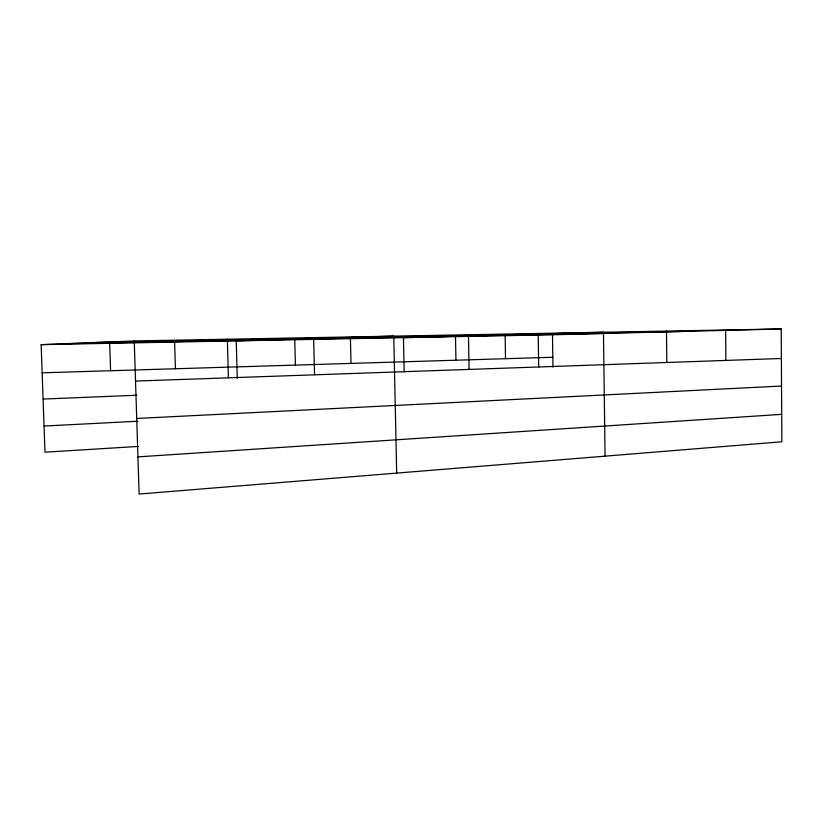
<?xml version="1.0" encoding="UTF-8"?>
<svg xmlns="http://www.w3.org/2000/svg" width="823" height="823" viewBox="0 0 823 823"><rect width="100%" height="100%" fill="white"/><g stroke="black" fill="none" stroke-linecap="round" stroke-linejoin="round"><path stroke-width="1.23" d="M137.945 456.878L781.696 414.35M138.439 446.416L44.977 452.187L41.15 344.652L134.252 340.948L781.212 328.953L781.85 441.776L139.118 494.047L134.252 340.948M44.041 426.047L137.647 421.232M136.721 418.475L781.531 386.038M43.084 399.062L136.813 395.235M135.528 381.08L781.377 358.489M42.148 372.809L552.83 357.264M41.15 344.652L552.49 334.776L781.212 328.953M95.838 342.481L691.371 331.237M65.048 343.705L614.874 333.192M109.685 343.335L110.591 370.72M174.62 342.08L175.422 368.755M237.271 378.364L236.232 340.887L393.764 336.134L396.686 473.102M227.354 339.22L228.434 377.829M294.757 339.755L295.395 365.103M313.614 337.625L314.52 374.815M350.433 338.675L350.999 363.406M404.175 371.811L403.455 337.656L603.465 332.245L605.059 456.158M455.51 336.648L455.952 360.217M468.441 334.755L469.079 369.414M538.191 333.459L538.705 366.976M505.137 335.691L505.517 358.705M552.49 334.776L552.974 367.14M666.496 331.083L666.815 362.501M725.629 329.982L725.865 360.433"/></g></svg>
